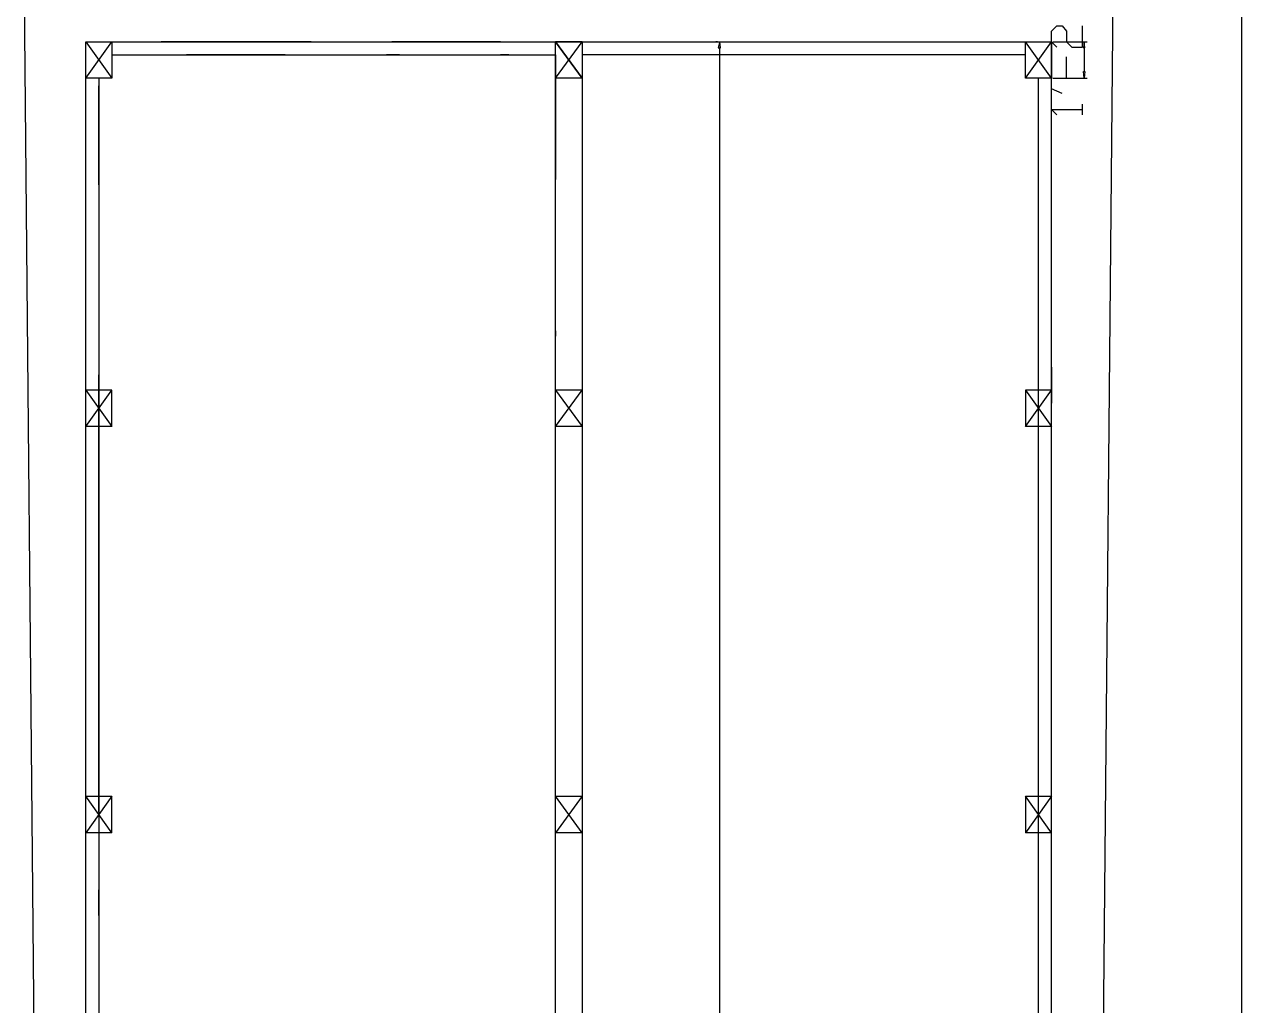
# Model space of a CAD drawing. Header units: inches. Extents: x -628 to 1537, y -1730 to 336.
# Drawn here: x 1111.9 to 1535.7, y -177.3 to 164.5 of the extents above; entities that cross this region are included whole.
import ezdxf

# ---------------------------------------------------------------- set-up
doc = ezdxf.new("R2010")
doc.units = ezdxf.units.IN
doc.layers.get('0').update_dxf_attribs({"linetype": 'CONTINUOUS'})

msp = doc.modelspace()

# ---------------------------------------------------------------- linework, layer by layer
at = {"color": 6}
for p, q in [((1119.62, -657.05), (1111.95, 180.11)), ((1490.93, 180.11), (1482.98, -657.05)), ((1469.48, 162.11), (1471.33, 163.96)), ((1469.48, 158.4), (1469.48, 162.11)), ((1471.33, 163.96), (1473.18, 163.96)), ((1473.18, 163.96), (1474.77, 162.11)), ((1474.77, 162.11), (1474.77, 158.4)), ((1480.34, 156.55), (1480.34, 163.96)), ((1471.33, 156.55), (1469.48, 158.4)), ((1474.77, 158.4), (1476.63, 156.55)), ((1474.77, 145.68), (1474.77, 153.11)), ((1476.63, 156.55), (1480.34, 156.55)), ((1473.18, 140.39), (1469.48, 141.98)), ((1480.34, 132.97), (1480.34, 136.68)), ((1471.33, 132.97), (1469.48, 134.83)), ((1469.48, 134.83), (1480.34, 134.83))]:
    msp.add_line(p, q, dxfattribs=at)
at = {"color": 5}
for p, q in [((1535.69, 177.99), (1535.69, -654.66)), ((1353.21, 158.4), (1352.68, 158.4)), ((1354.01, 158.4), (1353.47, 156.28)), ((1354.27, 156.28), (1354.01, 158.4)), ((1354.27, 156.28), (1354.01, 158.4)), ((1470.01, 158.4), (1481.92, 158.4)), ((1480.87, 158.4), (1480.6, 156.28)), ((1481.12, 156.28), (1480.87, 158.4)), ((1481.12, 156.28), (1480.87, 158.4)), ((1353.47, 156.28), (1354.27, 156.28)), ((1353.47, 156.28), (1354.27, 156.28)), ((1354.01, -632.94), (1354.01, 156.28)), ((1480.6, 156.28), (1481.12, 156.28)), ((1480.6, 156.28), (1481.12, 156.28)), ((1480.87, 156.28), (1480.87, 148.07)), ((1470.01, 145.68), (1481.92, 145.68)), ((1480.6, 148.07), (1481.12, 148.07)), ((1480.6, 148.07), (1481.12, 148.07)), ((1480.87, 145.68), (1480.6, 148.07)), ((1481.12, 148.07), (1480.87, 145.68)), ((1481.12, 148.07), (1480.87, 145.68))]:
    msp.add_line(p, q, dxfattribs=at)
at = {"color": 1}
for p, q in [((1133.39, -635.33), (1133.39, 158.4)), ((1133.39, 158.4), (1469.48, 158.4)), ((1133.39, 158.4), (1137.9, 158.4)), ((1133.39, 149.4), (1133.39, 158.4)), ((1133.39, 158.4), (1146.1, 158.4)), ((1133.39, 158.4), (1469.48, 158.4)), ((1133.39, 158.4), (1142.39, 145.68)), ((1133.39, 145.68), (1142.39, 158.4)), ((1142.39, 158.4), (1142.39, 145.68)), ((1211.79, 158.4), (1159.61, 158.4)), ((1277.73, 158.4), (1239.86, 158.4)), ((1239.86, 158.4), (1242.51, 158.4)), ((1296.8, -635.33), (1296.8, 158.4)), ((1306.07, 145.68), (1296.8, 158.4)), ((1296.8, 158.4), (1306.07, 158.4)), ((1296.8, 145.68), (1296.8, 158.4)), ((1296.8, 145.68), (1306.07, 158.4)), ((1306.07, 158.4), (1296.8, 158.4)), ((1296.8, 158.4), (1306.07, 145.68)), ((1296.8, 145.68), (1306.07, 158.4)), ((1301.3, 158.4), (1306.07, 158.4)), ((1301.3, 158.4), (1306.07, 158.4)), ((1306.07, 158.4), (1306.07, -635.33)), ((1306.07, 158.4), (1306.07, 145.68)), ((1469.48, 145.68), (1460.47, 158.4)), ((1460.47, 158.4), (1469.48, 158.4)), ((1460.47, 145.68), (1460.47, 158.4)), ((1460.47, 145.68), (1469.48, 158.4)), ((1469.48, -635.33), (1469.48, 158.4)), ((1469.48, 158.4), (1469.48, 145.68)), ((1142.39, 153.9), (1296.8, 153.9)), ((1202.78, 153.9), (1168.35, 153.9)), ((1242.51, 153.9), (1238, 153.9)), ((1280.64, 153.9), (1277.73, 153.9)), ((1296.8, 153.9), (1296.8, 110.46)), ((1460.47, 153.9), (1306.07, 153.9)), ((1142.39, 145.68), (1133.39, 145.68)), ((1137.9, 145.68), (1137.9, -635.33)), ((1306.07, 145.68), (1296.8, 145.68)), ((1306.07, 145.68), (1296.8, 145.68)), ((1469.48, 145.68), (1460.47, 145.68)), ((1464.97, -635.33), (1464.97, 145.68)), ((1137.9, 108.61), (1137.9, 143.03)), ((1296.8, 57.76), (1296.8, 55.9)), ((1133.39, 32.6), (1133.39, 45.04)), ((1137.9, -109.88), (1137.9, 42.4)), ((1296.8, 42.4), (1296.8, 45.04)), ((1296.8, 32.6), (1296.8, 45.04)), ((1306.07, 45.04), (1306.07, 32.6)), ((1469.48, 45.04), (1469.48, 32.6)), ((1133.39, 37.1), (1142.39, 24.39)), ((1133.39, 24.39), (1142.39, 37.1)), ((1142.39, 37.1), (1133.39, 37.1)), ((1142.39, 24.39), (1142.39, 37.1)), ((1296.8, 37.1), (1306.07, 24.39)), ((1296.8, 24.39), (1306.07, 37.1)), ((1306.07, 37.1), (1296.8, 37.1)), ((1460.47, 37.1), (1469.48, 24.39)), ((1460.47, 24.39), (1469.48, 37.1)), ((1469.48, 37.1), (1460.47, 37.1)), ((1460.47, 37.1), (1460.47, 24.39)), ((1142.39, 24.39), (1133.39, 24.39)), ((1306.07, 24.39), (1296.8, 24.39)), ((1469.48, 24.39), (1460.47, 24.39)), ((1142.39, -117.04), (1133.39, -104.32)), ((1133.39, -104.32), (1142.39, -104.32)), ((1142.39, -104.32), (1133.39, -117.04)), ((1142.39, -117.04), (1142.39, -104.32)), ((1306.07, -117.04), (1296.8, -104.32)), ((1296.8, -104.32), (1306.07, -104.32)), ((1306.07, -104.32), (1296.8, -117.04)), ((1469.48, -117.04), (1460.47, -104.32)), ((1460.47, -104.32), (1469.48, -104.32)), ((1469.48, -104.32), (1460.47, -117.04)), ((1460.47, -104.32), (1460.47, -117.04)), ((1133.39, -125.25), (1133.39, -112.54)), ((1296.8, -125.25), (1296.8, -112.54)), ((1306.07, -112.54), (1306.07, -125.25)), ((1142.39, -117.04), (1133.39, -117.04)), ((1306.07, -117.04), (1296.8, -117.04)), ((1469.48, -117.04), (1460.47, -117.04)), ((1137.9, -145.9), (1137.9, -136.9))]:
    msp.add_line(p, q, dxfattribs=at)

doc.saveas('drawing.dxf')
